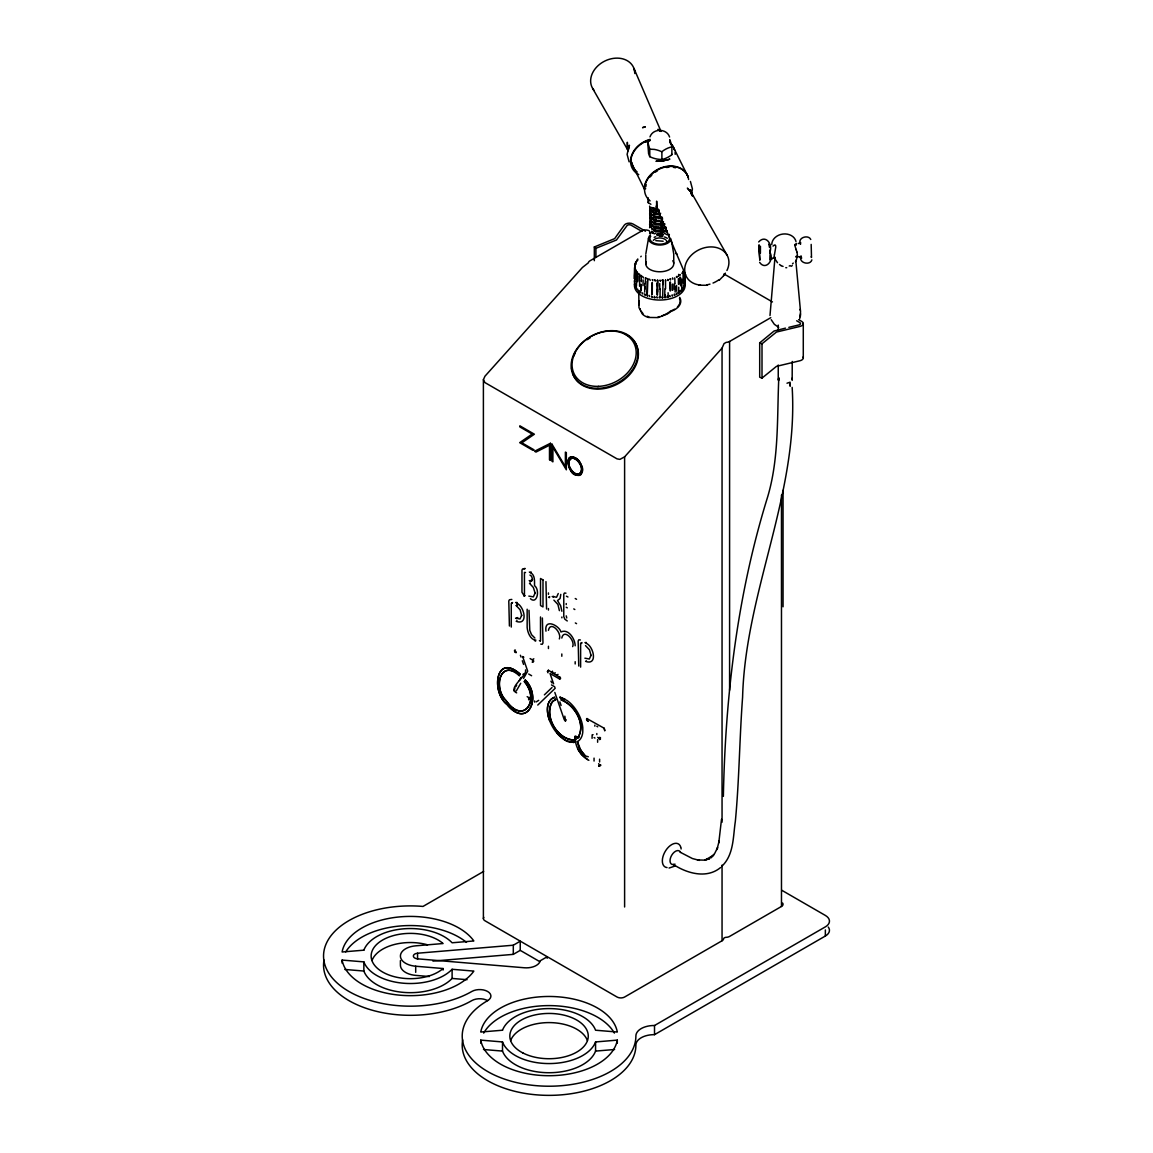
<?xml version="1.0" encoding="UTF-8"?>
<svg xmlns="http://www.w3.org/2000/svg" width="1153" height="1153" viewBox="0 0 1153 1153"><rect width="100%" height="100%" fill="white"/><g stroke="black" fill="none" stroke-linecap="round" stroke-linejoin="round"><path stroke-width="1.5" d="M649.37 230.874A5.318 3.07 0 0 0 641.832 230.874L589.932 260.837A5.318 3.07 0 0 0 588.39 262.783L582.409 267.496L484.952 376.224L483.395 379.712L483.395 918.581M529.213 580.564C533.363 583.634 533.104 576.068 529.962 575.073M534.632 702.105L534.632 700.966M679.737 297.388A21.013 12.135 0 0 1 671.032 311.382A24.876 19.068 -27.7 0 1 667.212 314.005L658.104 317.579L648.476 317.45A19.097 14.658 -27.8 0 1 642.437 314.135L638.993 307.649L638.748 292.516M664.863 297.474L664.906 294.649M778.318 378.919L778.52 380.663L778.808 377.723C776.992 417.256 779.154 458.159 767.696 496.741C737.502 593.867 725.396 695 723.363 796.377M790.122 384.093L790.122 385.967L790.122 382.205L786.995 383.214M792.241 361.451L792.169 380.404M657.801 297.791L656.835 297.748L656.835 296.58M657.08 294.865L656.979 283.292M657.498 294.894L657.513 289.187M657.513 286.333L657.397 280.179M657.657 292.012L657.83 280.208L657.109 280.597M778.275 330.219L778.275 325.088M655.048 297.532L654.227 296.335M655.25 281.173L654.904 279.977M651.676 295.917L652.252 297.186M651.849 294.231L651.921 282.816M652.252 294.303L652.324 282.889M652.713 280.813L652.713 279.891M792.154 387.394C798.77 493.844 745.386 591.561 742.59 697.234C739.505 738.569 739.275 780.091 735.34 821.368C733.005 836.703 734.029 854.993 721.619 866.465M651.676 296.84L652.468 297.157M638.546 273.391L638.517 274.544M649.225 295.355L649.687 296.638M650.249 280.309L649.47 279.084M634.453 281.75L634.64 280.093M646.963 292.977L647.683 296.033M647.092 281.563L647.164 295.874M647.337 293.093L647.9 278.738M647.885 279.675L647.337 278.536M800.297 244.061C797.299 237.518 808.44 234.275 810.761 239.478M644.671 294.721L645.421 295.24L644.686 293.799M644.686 292.098L644.758 286.319M644.758 289.288L644.83 283.58M645.176 283.724L645.68 277.729L645.666 278.882M645.68 277.959L645.478 277.859M642.653 292.819L642.826 294.087M643.043 285.627L643.115 279.934M643.59 277.959L642.841 276.691M521.689 615.471L520.104 609.764L516.14 605.541M591.057 655.509L589.471 649.816L585.493 645.579M640.794 291.738L641.039 293.15M640.765 290.023L640.852 284.258M641.241 290.325L641.327 284.56M641.371 281.678L641.198 275.452L641.702 276.936M655.048 280.265L654.745 279.948M528.838 596.101L533.349 596.879L535.035 593.146M639.137 291.68L639.713 292.141L639.166 290.542M639.468 280.539L639.483 274.212L640.001 275.783M639.569 286.275L639.67 280.51M636.47 286.16L636.586 280.41M636.571 287.875L636.658 289.244M636.687 280.741L636.802 275.077M636.932 277.916L636.989 272.007M637.278 273.218L637.249 272.022M637.84 260.16L637.739 258.949M637.969 290.758L637.753 289.244M637.768 281.779L637.868 276.028M634.337 278.637L634.539 267.611M634.525 278.853L635.029 264.196L634.597 264.801M634.611 283.465L634.496 284.733M634.654 276.389L634.784 270.667M635.144 269.355L634.928 264.988M635.245 264.397L635.217 263.288M635.015 286.492L635 284.964M634.957 277.83L635.072 272.18M635.519 270.393L635.534 269.254M635.548 264.613L635.678 261.688M635.678 264.383L635.894 261.572M635.692 279.314L636.052 270.263L636.269 271.834M635.649 286.448L635.937 288.135L635.389 287.573M636.73 260.607L636.715 261.515L636.773 260.03M634.496 282.845L634.64 281.606M634.654 281.332L634.64 280.309M554.824 692.434L564.278 719.731L565.604 721.014L564.811 716.157M674.764 277.83L675.009 283.451M678.742 276.345L678.742 274.342L678.454 275.596M548.439 630.345C550.5 620.184 562.073 632.853 559.335 638.906M561.814 638.056C563.875 627.924 575.433 640.564 572.666 646.602M659.602 280.438L659.559 280.338M540.512 640.708L540.512 616.941M558.254 593.536L556.582 597.225L552.186 596.49M799.721 318.689L800.557 311.887L795.786 260.463M800.528 244.306L800.643 242.519L798.179 243.6M515.535 618.152L519.974 618.959L521.704 615.212M584.902 658.19L589.342 659.012L591.057 655.25M638.748 305.055L639.266 301.005M523.995 568.962L525.177 568.487L522.612 568.919L521.978 570.159L521.963 592.267L524.442 596.231L524.442 572.407L525.537 572.508M511.269 627.073L511.269 603.336L512.307 603.336M580.622 667.126L580.622 643.388L581.674 643.374M528.679 699.813L528.679 697.536L527.166 696.657M797.429 255.62L797.271 256.658A6.601 1.513 78.7 0 1 797.112 257.033L796.882 257.22A6.774 1.355 89.3 0 1 796.637 257.22A6.832 1.384 -86.9 0 1 796.521 257.205M667.861 279.905L667.616 279.516M774.989 257.22L769.988 315.562M662.932 284.56L663.047 280.121L662.687 297.705M721.504 819.322L718.78 842.886L719.155 840.868L717.007 849.516L717.598 847.599L714.716 853.407L710.752 857.875L713.779 855.022L705.002 860.138L709.599 858.697L703.834 860.124L697.435 859.936L699.41 860.383L692.405 858.538L680.212 852.24M532.412 579.916L532.427 579.109M800.297 316.7L800.629 313.832M811.871 259.872C810.372 265.767 798.409 263.259 800.917 256.254M649.629 206.099C649.254 211.489 655.726 213.91 660.208 213.968M684.954 284.503L684.839 283.797M650.912 204.283L648.245 202.683L648.447 201.069A19.745 0.822 -88.3 0 0 648.577 199.772M683.008 271.805L683.225 283.148M774.499 254.482L775.753 247.146A6.024 2.032 -68.7 0 0 775.695 246.281L775.479 245.618M685.286 284.359L684.853 273.304M645.824 253.761L648.534 238.123M649.629 233.54L649.961 232.329M676.998 276.706C675.773 277.066 676.926 275.553 676.941 277.441M665.497 280.035L665.555 288.812M598.623 765.967L599.603 765.405L598.623 763.69M758.674 241.957C765.578 234.131 773.13 244.35 769.844 252.291C774.701 259.814 765.635 271.07 759.625 262.365M760.432 246.238L760.404 253.213M681.855 273.102L681.783 273.232M684.536 280.323L684.536 280.15A24.862 14.355 0 0 0 684.536 279.848L684.651 279.963M691.526 194.396L692.42 188.919L690.416 181.425M680.313 274.573L680.328 275.149M794.763 244.595L796.161 244.551M684.406 285.295L684.623 285.901M662.932 280.366L662.11 280.222M529.328 572.032C535.684 574.367 534.329 581.876 534.545 585.638C540.209 589.904 537.067 604.806 530.394 598.71M683.988 287.414L684.089 278.867M654.327 297.532L655.135 297.56L654.227 297.488M796.838 258.488L795.469 261.803M682.706 288.192L682.735 289.331L683.311 288.855M649.989 136.89C652.944 128.127 666.751 128.271 669.576 137.02M553.195 597.052L553.541 596.317M681.509 290.686L681.481 289.533L681.509 290.455M548.641 597.254L549.534 597.629M566.426 596.202L567.939 596.995M683.643 270.479L684.017 281.923M651.921 209.082C652.31 207.67 655.841 212.57 658.939 211.792M651.921 212.512L652.483 211.576M651.921 215.942L652.483 215.006M651.921 219.373L652.483 218.436M651.921 222.803C653.823 221.578 660.453 226.19 664.532 223.797M651.921 226.233C654.155 225.296 661.39 229.75 665.771 226.824M651.921 229.663C654.212 228.77 661.577 233.209 666.016 230.153M651.921 233.093L653.059 232.603M650.479 207.381C646.689 214.083 656.979 218.594 662.427 217.312M599.445 737.416L599.603 739.606L600.425 739.131L599.531 739.116L600.554 737.92L599.315 738.626M680.025 290.815L680.039 291.954L680.731 291.536M523.52 678.44L527.699 671.19L522.626 656.533L523.822 657.21M525.249 680.025C542.069 696.743 527.8 729.748 507.032 704.469C490.875 691.987 495.689 652.18 520.306 674.318C495.704 652.05 490.789 692.031 507.032 704.469C527.771 729.849 542.155 696.715 525.249 680.025L524.341 681.582C540.296 698.257 523.952 725.641 506.729 701.5C492.735 688.355 499.624 658.565 519.859 675.096M516.659 692.881C506.743 688.399 527.67 675.716 525.494 669.907M514.944 688.197L514.108 690.863L515.766 691.411M515.809 686.684L516.688 685.156M520.205 679.059L521.401 677.359L519.326 680.587M516.544 690.532L520.724 683.268M672.43 278.248L672.358 278.277M650.623 210.581C646.429 217.283 656.893 222.111 662.427 220.742M650.623 214.011L649.701 218.133L652.497 221.938M650.623 217.441L649.701 221.563L652.497 225.368M650.623 220.872L649.586 224.273L651.099 227.573M650.623 224.302L649.586 227.703M678.353 292.905L678.339 291.983L678.353 293.136L679.103 292.747M575.376 739.981L576.154 738.785L575.333 739.26C575.606 748.066 581.242 756.195 588.866 760.346M515.578 602.543L517.063 602.442M584.946 642.596L586.416 642.495M678.757 292.977L678.713 287.227M668.87 235.14L669.389 234.39M773.029 246.079L774.297 245.085A7.466 2.955 -82.6 0 1 774.571 245.056L775.292 245.373M516.241 621.294L517.063 620.818M585.594 661.346L586.416 660.871M599.445 765.491L598.998 766.111L600.554 765.333M676.465 294.202C678.151 293.208 675.672 295.182 676.436 293.049M528.708 698.113L529.948 697.406L528.708 698.113L529.948 697.983L528.708 698.689L529.933 698.545L528.708 699.266L529.501 699.338M652.483 208.145L651.82 207.641M483.395 379.712L484.952 382.594L617.071 458.88L619.939 459.37L624.609 456.847L722.052 348.12L724.041 343.608L726.203 342.355A5.318 3.07 0 0 0 729.59 341.461L770.795 317.666M674.39 295.154C676.321 294.202 673.424 296.119 674.375 294.001M577.682 737.978C586.603 724.574 574.742 704.699 560.906 699.77C574.698 704.728 586.589 724.588 577.682 737.978L576.313 736.335L574.77 736.637L575.333 739.26L575.131 736.219L577.682 737.978L579.339 737.026M725.093 274.27L719.198 280.251M660.395 280.28L660.438 281.404M530.394 572.652L531.057 571.888M792.5 263.864L793.235 263.071M672.53 295.845L672.343 295.889M529.472 583.389L530.308 582.914M516.962 605.066L516.357 605.671L517.783 604.59M516.962 618.022L516.371 618.628L517.783 617.547M532.182 662.053C534.531 662.413 531.259 659.04 533.839 658.81M669.763 295.485C669.259 297.085 671.104 296.537 669.778 296.422M599.531 765.808L600.425 764.929M538.682 700.361L536.231 701.889M544.389 694.855L552.013 687.505M537.759 705.059L555.155 688.298L554.607 686.727L551.494 684.925M530.798 580.535L530.178 581.112L531.619 580.06M667.299 297.171C669.518 296.523 666.232 298.022 667.284 296.018M652.67 279.689L652.137 279.761M532.571 662.182L533.839 661.101M667.083 230.542L664.157 232.041M803.05 356.998A5.318 3.07 0 0 1 799.995 360.73L776.459 366.366L762.003 378.098L759.697 377.175L759.697 342.873L774.081 331.012L785.481 328.144M762.003 378.098L762.003 343.781L776.459 332.05L799.995 326.429A5.318 3.07 0 0 0 801.724 321.413L798.625 319.626M641.673 275.798L641.299 275.812M665.022 297.532L664.892 297.503A25.092 14.485 0 0 0 665.44 297.431L665.641 297.402M662.11 297.777L662.11 296.624M648.577 153.349L647.64 141.819L649.485 140.45M662.283 297.762L662.845 297.705M670.484 279.127L669.691 279.055M720.524 867.575C706.645 879.119 686.784 873.354 673.208 864.375M792.27 265.579L791.102 266.343M573.848 739.866L573.632 741.22M599.315 766.039L600.771 765.088M675.37 865.932L669.043 868.05M641.198 256.211L640.794 256.773M653.636 210.523L655.639 209.414L658.204 210.48M653.636 213.954L656.086 212.685M653.636 217.384L656.086 216.115M653.636 220.814L656.086 219.546M653.636 224.244L655.481 223.206M653.636 227.674L655.481 226.637M653.636 231.104L655.481 230.067M575.016 741.408L573.69 741.653C569.164 744.564 560.315 737.459 556.726 732.861A25.236 14.571 60 0 1 549.577 720.495C546.652 713.015 545.34 700.491 554.694 697.176C545.355 700.534 546.666 713.001 549.577 720.495M574.929 740.932L573.69 741.653L574.972 741.177M554.002 673.496L555.227 672.775M511.773 603.019L512.595 602.543M548.914 597.268L549.736 596.793M522.857 674.462L524.096 673.756M581.126 643.057L581.948 642.581M525.177 681.106L524.341 681.582C540.512 701.139 523.246 725.511 505.576 699.929C493.095 687.822 500.2 657.945 519.412 675.874M548.352 670.931L547.531 671.406L548.006 672.804M556.784 675.11L558.023 674.39M600.237 737.488L598.998 738.208L597.715 737.372M588.304 756.772L585.825 756.094L581.271 751.468L577.394 741.61A25.049 14.456 60 0 0 582.784 732.083L582.798 727.831A25.049 14.456 60 0 0 566.973 700.433L559.998 697.176L560.444 698.473M483.64 871.423L423.007 906.431A86.835 50.141 0 0 0 327.942 971.792A86.835 50.141 0 0 0 471.779 991.479A11.199 6.471 0 0 1 487.633 991.479A11.199 6.471 0 0 1 487.633 1000.631A86.835 50.141 0 0 0 515.852 1082.408A86.835 50.141 0 0 0 635.879 1036.028A18.203 10.507 0 0 1 654.515 1025.507L825.361 926.868A14.009 8.085 0 0 0 825.361 915.439L781.806 890.289M547.171 958.287L547.171 956.759L540.238 960.766A14.009 8.085 0 0 1 524.327 967.771L417.559 958.835A4.9 2.825 0 0 1 413.365 956.024A4.9 2.825 0 0 1 417.559 953.228L513.301 945.215L520.234 941.208L520.234 950.36L539.69 961.588M432.951 961.098L513.301 954.367L520.234 950.36M782.599 903.058A5.318 3.07 0 0 1 781.475 906.46L729.59 936.423A5.318 3.07 0 0 1 726.203 937.317A2.796 1.614 0 0 0 723.608 938.816A5.318 3.07 0 0 1 722.052 940.762L624.609 997.028A5.318 3.07 0 0 1 617.071 997.028L484.952 920.757A5.318 3.07 0 0 1 483.842 917.356M462.699 1039.862A86.835 50.141 0 0 0 544.432 1095.292A86.835 50.141 0 0 0 635.879 1045.18A18.203 10.507 0 0 1 654.515 1034.659L825.361 936.02A14.009 8.085 0 0 0 828.301 927.084M661.447 160.93L665.699 160.224A11.717 3.646 -3.7 0 0 666.881 160.008L663.638 160.526A12.914 7.451 0 0 1 661.836 160.642L665.656 159.95A13.029 7.523 0 0 1 663.638 160.526L656.057 161.261L657.743 161.276M667.731 159.791L669.893 159.056L668.87 159.46A10.046 3.56 -2 0 1 667.832 159.835M555.587 699.785L553.036 701.139A22.354 12.914 60 0 0 551.091 703.445C545.355 718.074 557.447 739.131 573.473 739.981C557.086 739.246 542.732 714.975 553.036 701.139A22.469 12.971 60 0 1 555.587 699.785L555.141 698.487M789.2 266.055L790.165 265.608M665.958 227.905C662.067 230.067 653.506 229.144 651.82 224.792M574.511 741.134L573.646 741.321M654.717 211.013L659.185 209.932M654.717 214.444L660.683 213.291M654.717 217.874L660.683 216.721M654.717 221.304L659.185 220.223M654.717 224.734L659.185 223.653M654.717 228.164L659.185 227.083M654.717 231.594L659.185 230.514M594.328 260.693L594.328 246.973L614.65 238.628L624.393 225.037A5.318 3.07 0 0 1 633.083 224.042L645.464 231.191M594.328 246.973L595.914 248.313L616.451 240.011L626.987 225.657A2.522 1.456 0 0 1 631.095 225.181L641.933 231.436M661.692 315.994L665.295 314.452A23.622 18.131 -27.7 0 0 669.302 312.031L670.527 311.079A20.307 11.732 0 0 0 674.462 309.235M524.024 595.986L525.019 595.611M656.086 209.255L653.434 207.756M509.41 626.007L508.79 601.001L509.439 599.762L511.831 599.43M665.958 160.181L664.142 160.526M527.152 609.216L527.152 627.347C527.469 632.334 530.553 639.987 535.886 640.146M659.934 161.132L663.018 160.656M788.839 327.337L798.928 324.93A2.522 1.456 0 0 0 799.75 322.552L796.651 320.765M664.157 225.181L656.302 224.936L651.82 221.362M657.959 317.017L659.833 316.571M660.323 161.089L656.446 161.276M656.965 234.304L659.185 233.944M667.861 279.473L668.106 280.568M663.551 221.895L656.302 221.506L651.82 217.931M649.398 140.003A23.103 18.131 -26.4 0 0 630.777 161.723L644.325 188.919L645.68 188.703M772.496 258.676L769.8 259.771L769.959 255.49M515.434 650.09C513.604 649.442 514.699 653.29 516.27 651.906M662.932 232.301L656.302 231.796L651.82 228.222M662.932 235.731L656.936 235.414M663.162 234.376L657.21 234.189M663.162 241.236L655.783 240.66M540.281 641.097L539.402 640.65M662.283 218.666L655.12 217.629L651.704 214.098M480.758 1043.177L480.758 1040.121L502.506 1041.952A47.619 27.499 0 0 0 549.03 1063.57A47.619 27.499 0 0 0 595.568 1041.952L617.302 1040.121L617.302 1043.177M483.482 1049.504L502.506 1051.089A47.619 27.499 0 0 0 549.03 1072.722A47.619 27.499 0 0 0 595.568 1051.089L614.592 1049.504M707.351 285.267L698.718 285.238M662.961 280.121L662.211 280.179M771.631 258.186L775.119 257.998M796.046 256.888L801.277 256.615M659.473 297.604L659.473 296.681C660.698 301.12 659.646 293.093 660.309 289.115M659.372 236.019L662.716 236.106M647.64 141.819L649.773 149.184L654.299 149.4A23.377 17.872 33 0 1 661.88 151.821L661.894 159.316M785.769 267.698L786.721 267.698M573.877 742.59L565.157 740.212L556.726 732.861M660.683 223.581L664.95 224.172M660.683 227.011L666.146 228.049M660.683 230.441L666.953 231.839M660.683 233.872L662.917 234.03M660.712 218.811L662.716 218.94M660.712 222.241L663.335 222.486M660.712 225.671L663.335 225.916M660.712 229.101L663.335 229.346M660.712 232.531L662.716 232.675M799.807 257.335L801.594 258.214L801.148 256.168M660.294 215.308L654.255 213.723L651.69 210.48M342.11 960.074L363.858 961.89A47.619 27.499 0 0 0 403.55 983.235A47.619 27.499 0 0 0 452.106 969.284L473.854 971.1A68.632 39.62 0 0 1 400.538 995.241A68.632 39.62 0 0 1 342.11 960.074L342.11 963.13M443.083 968.534A39.231 22.642 0 0 1 384.554 973.074A39.231 22.642 0 0 1 384.554 938.974A39.231 22.642 0 0 1 443.083 943.529L415.7 945.835A17.857 10.305 0 0 0 400.408 956.024A17.857 10.305 0 0 0 415.7 966.228L443.083 968.534L443.083 970.048M344.833 969.457L363.858 971.042A47.619 27.499 0 0 0 403.55 992.387A47.619 27.499 0 0 0 452.106 978.436L467.051 979.69M429.392 976.533L415.7 975.38A17.857 10.305 0 0 1 400.408 965.176L400.408 960.608M657.887 209.889L656.201 208.261L658.594 210.336L651.517 207.425M548.41 670.253L547.531 671.406L548.41 670.253L560.401 677.705L559.781 679.103L550.01 673.467L553.613 683.859M565.172 720.87L566.051 719.731M559.998 697.176L565.157 699.266M604.201 728.249L604.749 730.656L604.201 728.249L586.776 718.521L586.776 720.135L588.39 721.418M593.06 734.677L592.152 734.85L592.065 738.338M559.58 679.016L560.574 678.44L559.58 676.725M759.697 342.873L762.003 343.781M781.143 265.608L782.181 266.069A9.469 8.604 6.7 0 0 783.06 266.415M587.468 718.593L586.488 719.169L587.468 720.884M665.339 229.923L666.967 230.931M516.587 621.496C528.737 625.373 524.139 605.829 516.587 603.134M585.955 661.534C598.09 665.425 593.507 645.882 585.955 643.187M565.95 593.175L564.408 593.046L563.774 594.285L563.774 616.567L564.869 619.219L567.276 620.963M580.377 639.958L578.806 639.814L578.157 641.054L578.763 666.045M540.771 644.109L542.198 644.311L542.977 643.014L542.371 618.008M675.586 253.372L677.33 254.323M778.679 327.366L774.326 324.281L771.198 319.698M723.969 273.938L772.467 301.942M575.232 598.522L576.558 599.286M573.762 608.914L574.843 609.533M566.238 607.242L567.319 607.862M575.333 622.937L576.558 623.643M546.58 609.015L545.96 581.631M528.996 610.297L529.775 630.374L531.533 634.683L534.891 638.041M535.626 641.14L534.545 640.506M530.092 658.55L532.571 660.078M516.068 652.742L515.06 652.065M551.956 682.907L550.918 681.192M528.694 674.044L531.605 675.73M596.822 726.275L597.744 726.808M594.054 737.545L594.948 738.064M656.691 209.226L658.594 210.336M553.901 600.151L557.922 604.475L559.392 610.643M566.743 617.979L566.238 615.875M529.717 583.533L533.349 587.468L535.035 592.873M769.627 244.84L768.892 244.09L769.483 247.405M587.468 759.539L581.443 754.321L578.013 749.32M652.497 228.798L651.517 228.006M652.497 232.243L651.517 231.436M652.958 233.338L651.82 231.652M584.167 754.682L578.921 747.447L577.394 741.61M643.014 313.63L641.068 311.151M777.511 262.74L775.724 260.074M657.628 209.76L658.003 210.509L656.288 205.983L658.997 211.676M659.242 212.022L656.187 207.468L657.743 209.961L656.547 206.531L656.648 201.141L657.095 208.592L685.559 274.818M650.436 233.54L649.701 231.854M726.894 254.856L690.834 191.629L692.578 196.14L691.151 192.22L687.361 188.126L691.123 192.162L692.29 195.606M592.628 88.406L627.535 149.573M674.029 148.506L687.592 175.717M629.106 161.838L627.102 154.343L629.437 145.235L628.097 150.812L628.097 149.025M657.095 208.592L657.686 209.904M633.963 68.445L661.044 131.442M691.742 193.545L690.258 189.813L692.189 194.943M796.118 249.509L794.777 245.272M639.987 308.629L640.376 309.753M559.854 701.874L561.093 705.449M520.407 655.25L521.041 657.08M522.309 660.741L523.577 664.416M775.407 259.353L775.018 258.013A6.486 1.672 58.8 0 1 774.917 257.638M796.334 250.158L796.91 252.046M627.333 148.319L627.333 142.28L627.78 149.731M811.179 256.788L811.496 257.465L811.179 244.407M800.355 310.445L800.096 309.364M671.507 241.049L673.741 254.064L673.741 263.201M691.31 192.58L691.007 190.231L691.425 194.252L691.425 192.45M634.409 69.958L634.827 73.533M552.446 671.161L552.604 672.689M774.485 257.768L774.24 257.205M769.901 250.143L770.118 254.539M561.871 611.249L560.675 605.786L557.533 600.569L560.084 598.508L560.79 594.4M575.174 645.781C575.145 639.166 568.458 628.226 560.949 631.988C559.536 625.848 544.014 617.518 545.96 631.181M684.911 280.741L684.925 281.894M684.565 274.414L684.68 280.15M684.363 271.949L684.608 283.407M683.686 286.766L683.7 287.688M682.778 271.359L682.807 272.497M681.74 279.069L681.942 290.412L681.899 287.573M680.486 277.311L680.63 285.829M680.039 277.455L680.14 283.206M535.021 592.584L535.035 593.406M678.858 278.522L678.944 284.2M678.368 278.637L678.468 284.402M676.58 285.468L676.667 291.233M675.038 286.29L675.11 291.997M674.476 283.537L674.548 289.317M672.804 278.118L672.819 279.271M672.848 284.157L672.92 289.936M672.257 284.359L672.314 290.138M672.141 295.744L672.141 294.808M670.513 278.839L670.527 279.992M670.426 282.168L670.57 290.657M670.08 285.122L670.124 290.83M669.864 282.154L669.907 287.933M668.106 292.732L668.163 297.042M665.612 280.078L665.612 281.001M664.877 288.87L664.733 297.56L664.733 296.393M825.361 929.923L825.361 936.02M803.281 323.445L803.281 357.747M783.046 490.313L783.046 606.795M781.475 495.084L781.475 906.46M778.246 364.997L778.246 379.279M729.59 341.461L729.59 690.287M722.052 348.12L722.052 822.233M722.052 865.11L722.052 940.762M669.749 142.684L669.749 139.686A23.752 3.2 84.5 0 1 671.882 146.95L671.882 154.56A23.391 3.142 84.5 0 1 671.622 153.983M659.747 283.537L659.747 289.244M654.515 1025.507L654.515 1034.659M649.773 149.184L649.773 156.693A23.737 18.16 33 0 0 661.937 159.445A23.737 14.96 -55 0 0 671.911 154.675M648.245 197.826L648.245 202.683M645.781 255.029L645.781 264.181M624.609 456.847L624.609 906.993M599.603 759.178L599.603 761.974M597.629 739.606L597.629 742.258M596.822 733.539L596.822 734.576M595.914 248.313L595.914 256.888M595.568 1041.952L595.568 1051.089M594.847 725.136L594.847 726.174M594.054 758.112L594.054 761.052M575.174 661.707L575.174 663.969M566.238 603.567L566.238 604.561M561.871 617.014L561.871 617.835M561.814 653.982L561.814 656.259M548.439 592.916L548.439 594.328M548.439 608.525L548.439 610.081M548.439 646.256L548.439 648.534M513.301 945.215L513.301 954.367M502.506 1041.952L502.506 1051.089M452.106 969.284L452.106 978.436M417.559 953.228L417.559 959.325M415.7 966.228L415.7 972.339M363.858 961.89L363.858 971.042M324.007 960.017A86.835 50.141 0 0 0 373.053 1010.446A86.835 50.141 0 0 0 471.779 1000.631A11.199 6.471 0 0 1 487.633 1000.631M372.001 960.535A39.216 22.642 0 0 1 427.576 944.826M510.649 1040.597A39.216 22.642 0 0 1 549.03 1022.596A39.216 22.642 0 0 1 587.425 1040.597M617.302 1040.121A68.632 39.62 0 0 1 549.03 1075.706A68.632 39.62 0 0 1 480.758 1040.121M483.698 1033.102A68.632 39.62 0 0 1 549.03 1005.603A68.632 39.62 0 0 1 614.376 1033.102M345.727 951.888A68.632 39.62 0 0 1 401.1 925.917A68.632 39.62 0 0 1 466.504 942.376M648.851 316.844A18.462 14.167 -27.7 0 1 647.193 316.282M679.477 298.324A20.307 11.732 0 0 1 679.895 302.706M679.391 304.147A20.307 11.732 0 0 1 677.488 306.871M653.347 240.343A7.004 4.05 0 0 1 665.065 239.32M665.958 240.069A7.004 4.05 0 0 1 666.636 242.721M669.086 236.696A9.844 5.693 0 0 1 661.173 244.162A9.844 5.693 0 0 1 649.917 238.296M650.162 237.259A9.844 5.693 0 0 1 650.739 236.264M654.155 233.857A9.844 5.693 0 0 1 655.74 233.338M664.517 233.555A9.844 5.693 0 0 1 667.313 234.881M670.988 238.93A11.256 6.5 0 0 1 656.187 244.695A11.256 6.5 0 0 1 650.393 234.938M672.804 260.737A14.009 8.085 0 0 1 660.597 271.762A14.009 8.085 0 0 1 646.199 261.659M684.623 282.615A25.323 14.629 0 0 1 660.064 300.039A25.323 14.629 0 0 1 634.799 282.961M654.155 237.287A9.844 5.693 0 0 1 655.74 236.769M664.517 236.985A9.844 5.693 0 0 1 667.313 238.311M594.141 90.51A23.002 18.044 -26.5 0 1 605.022 60.95A23.002 18.044 -26.5 0 1 634.626 70.967M638.748 174.593A23.103 18.131 -26.5 0 1 631.455 155.943A23.103 18.131 -26.5 0 1 650.119 139.354M670.542 143.361A23.103 18.131 -26.5 0 1 674.361 149.544M700.592 285.122A23.017 18.059 -26.5 0 1 685.905 263.388A23.017 18.059 -26.5 0 1 715.019 247.246A23.017 18.059 -26.5 0 1 726.923 270.523M725.41 273.117A23.017 18.059 -26.5 0 1 723.522 275.581M718.766 279.876A23.017 18.059 -26.5 0 1 713.03 283.047M709.96 284.128A23.017 18.059 -26.5 0 1 706.803 284.834M637.177 171.999A21.705 17.036 -26.5 0 1 632.003 162.515M645.392 142.295A21.705 17.036 -26.5 0 1 650.278 140.464M650.105 200.896A23.103 18.131 -26.5 0 1 656.403 170.63A23.103 18.131 -26.5 0 1 688.298 177.519M644.325 188.919A23.103 18.131 -26.5 0 1 665.324 166.594A23.103 18.131 -26.5 0 1 688.615 179.522M670.671 143.678A23.103 18.131 -26.4 0 1 674.678 150.38M675.067 152.326A23.103 18.131 -26.4 0 1 675.197 154.343M645.81 186.685A21.705 17.036 -26.5 0 1 646.199 184.667M650.234 176.885A21.705 17.036 -26.5 0 1 651.791 175.155M655.437 172.071A21.705 17.036 -26.5 0 1 657.484 170.774M666.535 167.502A21.705 17.036 -26.5 0 1 668.87 167.228M673.424 167.358A21.705 17.036 -26.5 0 1 675.586 167.762M796.175 243.312A12.251 9.959 -9 0 1 796.118 244.277M771.761 244.595A12.251 9.959 -9 0 1 782.858 234.045A12.251 9.959 -9 0 1 795.974 241.496M774.182 257.393A6.197 1.038 -77.2 0 1 774.398 254.626M797.372 255.548A6.197 1.83 71.2 0 0 797.127 253.228A6.529 1.874 71.2 0 0 796.954 252.06M796.536 257.09A6.716 1.398 -84.6 0 1 796.334 256.73A6.558 1.513 -80 0 1 796.175 256.269M779.5 264.484A11.285 9.267 14.9 0 0 780.264 265.017L780.336 265.147A10.492 9.253 8.8 0 0 781.114 265.651M796.146 244.609A6.817 2.234 -83.1 0 1 796.319 244.912M794.748 245.229A5.606 1.643 55.8 0 1 794.748 244.566M775.306 245.373A5.895 2.378 -62.2 0 1 775.493 245.589M796.146 249.423A7.149 1.023 72.1 0 1 796.392 250.1M625.085 334.067A35.022 26.865 -27.7 0 1 623.571 380.216A35.022 26.865 -27.7 0 1 572.637 373.428M571.946 370.718A35.022 26.865 -27.7 0 1 571.585 367.879M573.69 356.205A35.022 26.865 -27.7 0 1 574.987 353.438M587.338 339.659A35.022 26.865 -27.7 0 1 590.206 337.786M675.024 864.116A7.696 4.453 -60 0 1 670.037 861.132A7.696 4.453 -60 0 1 674.332 852.096A7.696 4.453 -60 0 1 680.573 852.442M667.054 867.575A13.303 7.682 -60 0 1 665.814 850.438A13.303 7.682 -60 0 1 680.688 846.893M680.89 847.556A13.303 7.682 -60 0 1 681.12 848.983M661.865 151.692A23.737 14.96 -55 0 1 671.911 146.907M649.773 156.664A23.622 3.171 84.5 0 1 648.577 153.407M551.956 444.15L551.941 461.286L552.892 461.849L552.907 447.278L566.339 469.804L566.339 452.625L565.388 452.077L565.388 466.691L551.956 444.15M758.746 247.016L759.827 260.203L759.063 244.825L758.746 247.016M567.982 461.416L569.178 467.513A10.406 6.01 60 0 0 570.317 469.703C573.949 479.879 587.252 474.431 581.126 464.904A10.406 6.01 60 0 0 580.002 462.713C578.258 457.582 568.501 453.475 567.982 461.416M568.89 462.022C567.132 468.406 578.95 480.441 581.429 470.395C583.187 464.01 571.369 451.976 568.89 462.022M568.04 460.811C567.507 467.253 572.652 476.693 580.002 475.295A10.406 6.01 60 0 0 581.141 474.287C584.975 467.642 578.316 455.694 570.317 457.121A10.406 6.01 60 0 0 569.178 458.015L568.04 460.811M568.948 461.488C567.002 467.7 577.927 480.224 581.371 470.928C583.317 464.717 572.392 452.207 568.948 461.488M532.196 434.047L519.672 442.666L532.974 450.333L534.012 449.829L521.848 442.81L534.387 434.205L519.83 425.803L519.83 426.913L532.196 434.047M550.442 443.271L534.56 451.255L535.972 452.077L549.491 445.245L549.491 459.874L550.442 460.422L550.442 443.271M645.161 126.888L642.639 127.608L645.161 126.888M363.858 950.173L342.11 951.989A68.632 39.62 0 0 1 400.538 916.822A68.632 39.62 0 0 1 473.854 940.963L452.106 942.779A47.619 27.499 0 0 0 403.55 928.828A47.619 27.499 0 0 0 363.858 950.173M502.506 1030.22L480.758 1032.036A68.632 39.62 0 0 1 549.03 996.466A68.632 39.62 0 0 1 617.302 1032.036L595.568 1030.22A47.619 27.499 0 0 0 549.03 1008.587A47.619 27.499 0 0 0 502.506 1030.22M542.991 579.916L540.512 578.489L540.512 605.512L542.991 606.939L542.991 579.916M658.983 130.073L658.032 129.28L660.28 131.24L658.983 130.073M791.967 378.415L792.241 379.337L791.967 378.415M627.506 149.184L626.944 147.123L627.506 149.184M522.885 1052.948A39.216 22.642 0 0 0 587.425 1040.727A39.216 22.642 0 0 0 536.808 1014.568A39.216 22.642 0 0 0 522.885 1052.948M597.903 388.316A35.022 26.865 -27.8 0 0 636.24 344.661A35.022 26.865 -27.8 0 0 579.512 345.511A35.022 26.865 -27.8 0 0 597.903 388.316M598.393 386.356A33.61 25.784 -27.8 0 0 634.337 343.969A33.61 25.784 -27.8 0 0 579.671 345.77A33.61 25.784 -27.8 0 0 598.393 386.356"/></g></svg>
